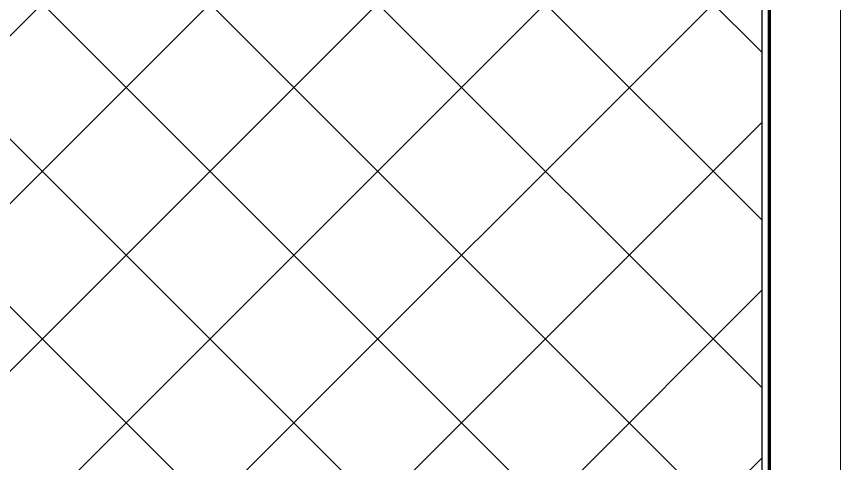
# Model space of a CAD drawing. Header units: millimetres. Extents: x 1773 to 2105, y 395 to 649.
# Drawn here: x 1951.61 to 1973.67, y 521.35 to 533.32 of the extents above; entities that cross this region are included whole.
import ezdxf

# ---------------------------------------------------------------- set-up
doc = ezdxf.new("R2010")
doc.units = ezdxf.units.MM
doc.layers.add('CG', color=3, linetype='Continuous', lineweight=20)
doc.layers.add('P_OLED.drawing', color=3, linetype='Continuous', lineweight=100)
doc.layers.add('DST', color=253, linetype='Continuous')

msp = doc.modelspace()

# ---------------------------------------------------------------- hatches: boundary and pattern name
at = {"layer": 'DST', "ltscale": 0.1}
h = msp.add_hatch(dxfattribs=at)
h.set_pattern_fill('ANSI37', color=256, style=0)
h.set_pattern_definition([(45, (59.7107, 15.058), (-2.245064, 2.245064), []), (135, (59.7107, 15.058), (-2.245064, -2.245064), [])])
h.paths.add_polyline_path([(1965.321, 553.024), (1937.932, 553.024), (1937.738, 553.022), (1937.548, 553.016), (1937.362, 553.006), (1937.18, 552.993), (1937.002, 552.976), (1936.828, 552.956), (1936.657, 552.931), (1936.49, 552.904), (1936.326, 552.873), (1936.166, 552.838), (1936.009, 552.801), (1935.856, 552.76), (1935.705, 552.715), (1935.559, 552.668), (1935.415, 552.618), (1935.274, 552.564), (1935.137, 552.507), (1935.002, 552.448), (1934.87, 552.385), (1934.742, 552.32), (1934.616, 552.252), (1934.492, 552.181), (1934.372, 552.107), (1934.254, 552.031), (1934.138, 551.952), (1934.026, 551.87), (1933.915, 551.786), (1933.807, 551.699), (1933.701, 551.61), (1933.598, 551.518), (1933.496, 551.424), (1933.397, 551.327), (1933.3, 551.228), (1933.206, 551.127), (1933.113, 551.023), (1933.023, 550.918), (1932.936, 550.809), (1932.851, 550.699), (1932.768, 550.586), (1932.689, 550.47), (1932.611, 550.352), (1932.537, 550.231), (1932.465, 550.107), (1932.396, 549.981), (1932.33, 549.852), (1932.267, 549.72), (1932.206, 549.585), (1932.149, 549.447), (1932.094, 549.306), (1932.043, 549.162), (1931.995, 549.015), (1931.95, 548.865), (1931.908, 548.711), (1931.87, 548.555), (1931.835, 548.394), (1931.803, 548.231), (1931.775, 548.064), (1931.751, 547.893), (1931.73, 547.719), (1931.712, 547.541), (1931.699, 547.36), (1931.689, 547.175), (1931.683, 546.986), (1931.681, 546.793), (1931.681, 518.205), (1931.683, 518.057), (1931.689, 517.914), (1931.699, 517.773), (1931.712, 517.636), (1931.729, 517.5), (1931.75, 517.368), (1931.774, 517.238), (1931.801, 517.111), (1931.831, 516.986), (1931.865, 516.864), (1931.902, 516.744), (1931.941, 516.626), (1931.983, 516.51), (1932.028, 516.397), (1932.076, 516.286), (1932.126, 516.177), (1932.179, 516.069), (1932.234, 515.964), (1932.291, 515.861), (1932.351, 515.759), (1932.412, 515.659), (1932.476, 515.562), (1932.541, 515.465), (1932.609, 515.371), (1932.678, 515.278), (1932.749, 515.186), (1932.821, 515.097), (1932.895, 515.008), (1932.97, 514.921), (1933.046, 514.836), (1933.124, 514.752), (1933.202, 514.669), (1933.342, 514.527), (1933.484, 514.39), (1933.629, 514.257), (1933.777, 514.129), (1933.929, 514.005), (1934.083, 513.885), (1934.24, 513.77), (1934.401, 513.659), (1934.566, 513.552), (1934.734, 513.45), (1934.906, 513.353), (1935.081, 513.259), (1935.261, 513.17), (1935.445, 513.086), (1935.634, 513.005), (1935.827, 512.93), (1936.025, 512.858), (1936.227, 512.791), (1936.434, 512.729), (1936.646, 512.671), (1936.864, 512.617), (1937.086, 512.568), (1937.315, 512.524), (1937.548, 512.484), (1937.788, 512.449), (1938.033, 512.418), (1938.284, 512.392), (1938.541, 512.371), (1938.804, 512.355), (1939.073, 512.343), (1939.349, 512.336), (1939.632, 512.333), (1963.621, 512.333), (1963.904, 512.336), (1964.18, 512.343), (1964.449, 512.355), (1964.712, 512.371), (1964.969, 512.392), (1965.22, 512.418), (1965.465, 512.449), (1965.705, 512.484), (1965.938, 512.524), (1966.166, 512.568), (1966.389, 512.617), (1966.607, 512.671), (1966.819, 512.729), (1967.026, 512.791), (1967.228, 512.858), (1967.426, 512.93), (1967.619, 513.005), (1967.807, 513.086), (1967.992, 513.17), (1968.171, 513.259), (1968.347, 513.353), (1968.519, 513.45), (1968.687, 513.552), (1968.852, 513.659), (1969.013, 513.77), (1969.17, 513.885), (1969.324, 514.005), (1969.475, 514.129), (1969.623, 514.257), (1969.769, 514.39), (1969.911, 514.527), (1970.051, 514.669), (1970.129, 514.752), (1970.207, 514.836), (1970.283, 514.921), (1970.358, 515.008), (1970.432, 515.097), (1970.504, 515.186), (1970.575, 515.278), (1970.644, 515.371), (1970.712, 515.465), (1970.777, 515.562), (1970.841, 515.659), (1970.902, 515.759), (1970.962, 515.861), (1971.019, 515.964), (1971.074, 516.069), (1971.127, 516.177), (1971.177, 516.286), (1971.225, 516.397), (1971.27, 516.51), (1971.312, 516.626), (1971.351, 516.744), (1971.388, 516.864), (1971.421, 516.986), (1971.452, 517.111), (1971.479, 517.238), (1971.503, 517.368), (1971.524, 517.5), (1971.541, 517.636), (1971.554, 517.773), (1971.564, 517.914), (1971.57, 518.057), (1971.572, 518.205), (1971.572, 546.793), (1971.57, 546.986), (1971.564, 547.175), (1971.554, 547.36), (1971.54, 547.541), (1971.523, 547.719), (1971.502, 547.893), (1971.478, 548.064), (1971.45, 548.231), (1971.418, 548.394), (1971.383, 548.555), (1971.345, 548.711), (1971.303, 548.865), (1971.258, 549.015), (1971.21, 549.162), (1971.158, 549.306), (1971.104, 549.447), (1971.047, 549.585), (1970.986, 549.72), (1970.923, 549.852), (1970.857, 549.981), (1970.788, 550.107), (1970.716, 550.231), (1970.641, 550.352), (1970.564, 550.47), (1970.484, 550.586), (1970.402, 550.699), (1970.317, 550.809), (1970.229, 550.918), (1970.14, 551.023), (1970.047, 551.127), (1969.952, 551.228), (1969.855, 551.327), (1969.756, 551.424), (1969.655, 551.518), (1969.552, 551.61), (1969.446, 551.699), (1969.338, 551.786), (1969.227, 551.87), (1969.114, 551.952), (1968.999, 552.031), (1968.881, 552.107), (1968.76, 552.181), (1968.637, 552.252), (1968.511, 552.32), (1968.382, 552.385), (1968.251, 552.448), (1968.116, 552.507), (1967.979, 552.564), (1967.838, 552.618), (1967.694, 552.668), (1967.547, 552.715), (1967.397, 552.76), (1967.244, 552.801), (1967.087, 552.838), (1966.927, 552.873), (1966.763, 552.904), (1966.596, 552.931), (1966.425, 552.956), (1966.251, 552.976), (1966.073, 552.993), (1965.891, 553.006), (1965.705, 553.016), (1965.515, 553.022)])

# ---------------------------------------------------------------- linework, layer by layer
at = {"layer": 'CG', "color": 3, "linetype": 'Continuous'}
msp.add_lwpolyline([(1973.671, 517.703, -0.414214), (1965.721, 509.753), (1937.531, 509.753, -0.414214), (1929.581, 517.703), (1929.581, 547.193, -0.414214), (1937.531, 555.143), (1965.721, 555.143, -0.414214), (1973.671, 547.193)], format="xyb", close=True, dxfattribs=at)
at = {"layer": 'DST', "ltscale": 0.1}
msp.add_lwpolyline([(1971.572, 518.205), (1971.572, 546.793)], dxfattribs=at)
at = {"layer": 'P_OLED.drawing', "color": 3, "linetype": 'Continuous', "lineweight": 100}
msp.add_lwpolyline([(1971.772, 518.204), (1971.772, 546.794)], dxfattribs=at)

doc.saveas('drawing.dxf')
